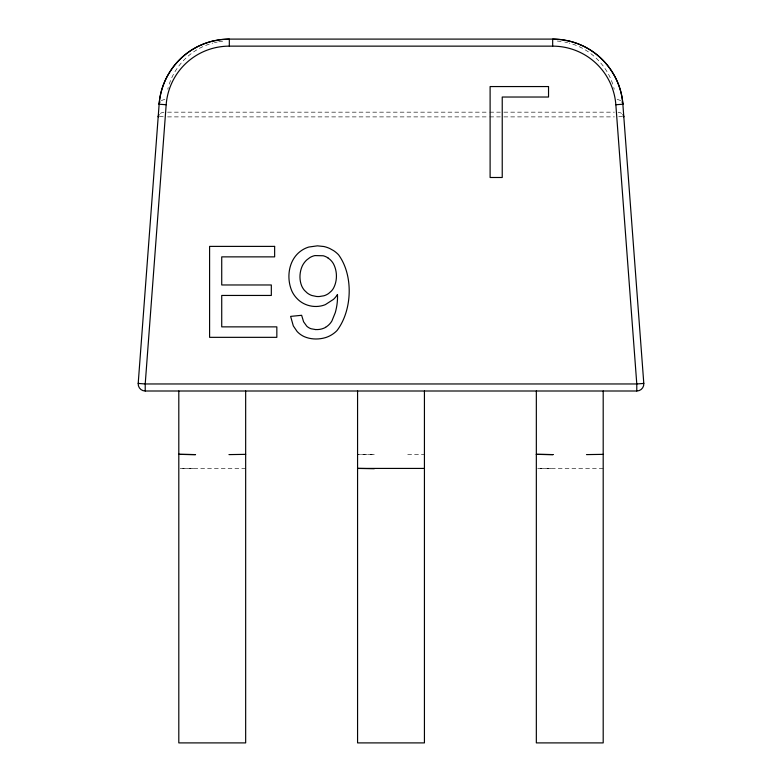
<?xml version="1.0" encoding="UTF-8"?>
<svg xmlns="http://www.w3.org/2000/svg" width="782" height="782" viewBox="0 0 782 782"><rect width="100%" height="100%" fill="white"/><g stroke="black" fill="none" stroke-linecap="round" stroke-linejoin="round"><path stroke-width="0.59" stroke-dasharray="3.91 2.93" d="M167.788 89.207L168.228 87.506M169.254 84.124C174.885 67.027 188.188 52.697 204.816 45.815A51.26 34.066 0 0 1 212.958 43.03M214.385 42.668L217.288 42.032M218.755 41.769L224.747 41.035M407.715 454.606L424.43 454.342M167.563 112.168L488.603 112.168M489.786 112.168L500.372 112.168M503.891 112.168L614.437 112.168M167.563 116.889L488.603 116.889M489.786 116.889L500.372 116.889M503.891 116.889L614.437 116.889M245.665 468.428L180.016 468.418L195.52 468.731M603.196 468.428L537.547 468.418L553.05 468.731M557.253 41.035L563.236 41.769M564.712 42.032L567.605 42.668M612.746 84.124C607.115 67.027 593.812 52.687 577.175 45.806A51.25 34.066 0 0 0 569.032 43.03M613.772 87.506L614.212 89.207M159.352 116.694A7.038 0.538 4.3 0 1 163.282 116.762M618.718 116.762A7.038 0.538 -4.3 0 1 622.648 116.694M160.378 113.449A7.038 5.249 4.3 0 1 163.966 112.217M161.327 100.761A7.038 5.249 4.3 0 1 164.914 99.529M618.034 112.217A7.038 5.249 -4.3 0 1 621.622 113.449M617.086 99.529A7.038 5.249 -4.3 0 1 620.673 100.761M374.285 454.606L357.57 454.352L374.285 454.606"/><path stroke-width="1.17" d="M636.783 391L636.783 383.962L615.845 104.739A63.313 63.313 0 0 0 552.678 46.148L229.322 46.138A63.313 63.313 0 0 0 166.175 104.749L145.217 383.962L145.217 391L636.783 391A7.038 7.038 0 0 0 643.801 383.434L622.863 104.221C621.211 78.874 604.594 55.307 581.319 45.19A58.23 40.938 0 0 0 569.267 41.084L561.105 39.599L552.678 39.1L229.322 39.1L220.895 39.599L212.733 41.094A58.239 40.938 0 0 0 200.671 45.2C177.397 55.297 160.789 78.884 159.137 104.221L138.199 383.434A7.038 7.038 0 0 0 145.217 391M615.845 104.739L622.863 104.221A7.038 5.249 -4.3 0 0 621.954 101.943M228.95 454.606L245.665 454.352M586.48 454.606L603.196 454.352M424.43 468.428L357.57 468.418L374.285 468.731M315.811 329.603L311.138 328.772A12.805 12.805 0 0 1 306.788 326.221L303.602 321.793L301.637 315.293L290.621 316.387L293.318 325.928L297.111 331.5A22.404 22.404 0 0 0 304.306 336.671C310.923 339.525 318.557 339.632 325.429 337.638A27.429 27.429 0 0 0 331.617 334.843A27.829 27.829 0 0 0 337.003 330.561C352.32 310.376 353.62 275.42 338.567 254.805A28.044 28.044 0 0 0 333.582 250.631L329.828 248.539A28.328 28.328 0 0 0 323.836 246.516L317.424 245.841L308.841 247.034A25.914 25.914 0 0 0 301.402 250.602C288.538 259.35 285.997 277.815 292.009 291.373A26.715 26.715 0 0 0 296.759 298.265C302.702 304.824 312.106 307.697 320.737 306.006A24.398 24.398 0 0 0 325.39 304.609L333.513 299.34A24.682 24.682 0 0 0 337.462 294.521L337.531 296.749A56.558 56.558 0 0 1 335.869 310.366A65.913 65.913 0 0 1 335.224 312.78L331.9 320.982A17.742 17.742 0 0 1 325.615 327.267M166.155 104.739L159.137 104.221A7.038 5.249 4.3 0 1 160.046 101.943M327.922 257.874L330.014 259.526A18.993 18.993 0 0 1 331.93 261.569A17.898 17.898 0 0 1 333.523 263.925C337.365 271.305 337.433 280.787 333.523 288.157A16.813 16.813 0 0 1 331.304 291.129L328.596 293.504A16.148 16.148 0 0 1 323.895 295.782L319.369 296.525A22.678 22.678 0 0 1 316.427 296.466L311.891 295.508A16.637 16.637 0 0 1 307.199 292.967L304.53 290.435A17.8 17.8 0 0 1 301.627 285.762C299.174 279.594 299.506 272.4 302.116 266.339A20.107 20.107 0 0 1 305.439 261.286A21.446 21.446 0 0 1 306.847 259.859L309.868 257.581A16.451 16.451 0 0 1 314.95 255.587L323.191 255.763A15.601 15.601 0 0 1 327.922 257.874M603.196 391L603.196 742.9L536.335 742.9L536.335 391M552.678 46.138L552.678 39.1A70.351 70.351 0 0 1 622.843 104.221M424.43 391L424.43 742.9L357.57 742.9L357.57 391M245.665 391L245.665 742.9L178.804 742.9L178.804 391M229.322 46.138L229.322 39.1A70.351 70.351 0 0 0 159.157 104.221M643.293 383.278A7.038 0.538 -4.3 0 1 643.801 383.434L636.783 383.962L145.217 383.962L138.199 383.434A7.038 0.538 4.3 0 1 138.707 383.278M623.684 116.811A7.038 0.538 -4.3 0 1 623.811 116.899A7.038 5.249 -4.3 0 0 622.902 114.631M158.316 116.811A7.038 0.538 4.3 0 0 158.189 116.899A7.038 5.249 4.3 0 1 159.098 114.631M325.654 327.345A17.966 17.966 0 0 1 315.82 329.545M548.534 86.558L490.109 86.558L490.109 177.494L502.23 177.494L502.23 97.027L548.534 97.027L548.534 86.558M274.638 246.389L209.596 246.389L209.596 337.335L276.838 337.335L276.838 326.866L221.726 326.866L221.726 295.449L271.325 295.449L271.325 284.971L221.726 284.971L221.726 256.867L274.638 256.867L274.638 246.389M553.05 454.606L536.335 454.352L553.05 454.606M195.52 454.606L178.804 454.352L195.52 454.606"/></g></svg>
